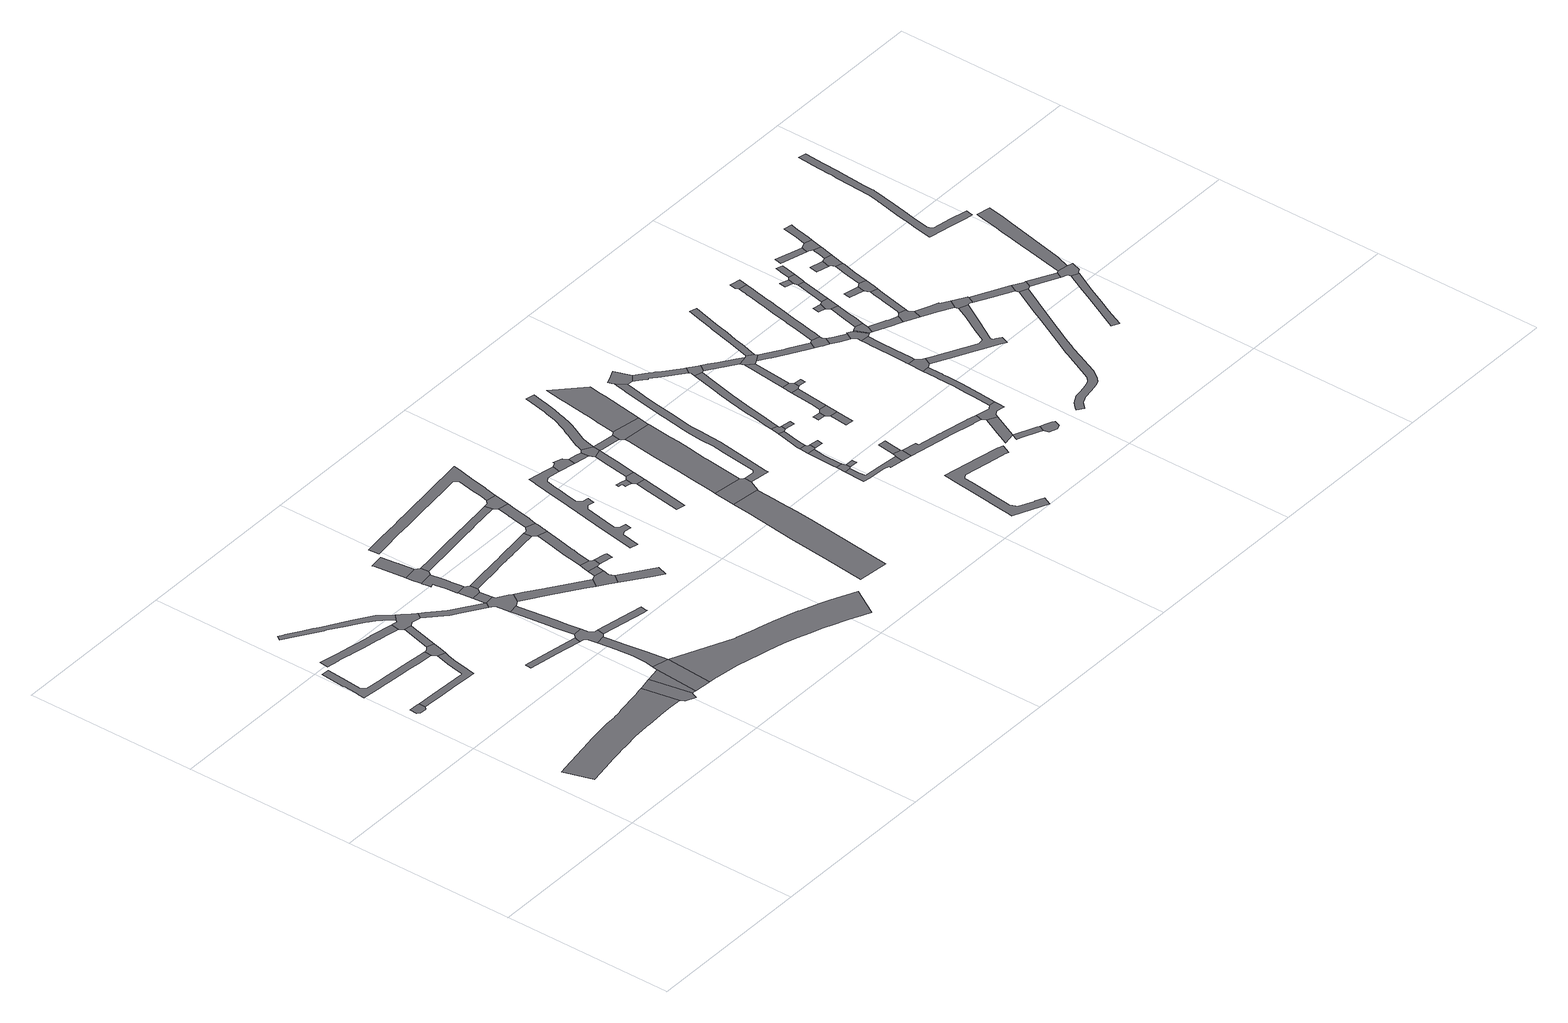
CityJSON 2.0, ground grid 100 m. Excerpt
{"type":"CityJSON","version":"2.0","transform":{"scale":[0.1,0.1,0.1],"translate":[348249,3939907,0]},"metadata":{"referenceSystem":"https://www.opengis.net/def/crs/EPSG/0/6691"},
"CityObjects":{
"road1":{"type":"Road","geometry":[{"type":"MultiSurface","lod":"1","boundaries":[[[0,1,2,3,4,5,6]]]}]},
"road2":{"type":"Road","attributes":{"RoadStructureAttribute.sectionType":"1"},"geometry":[{"type":"MultiSurface","lod":"1","boundaries":[[[7,8,9,10,11,12,13,14,15,16,17,18,19,20,21,22,23,24,25,26,27,28,29,30,31,32,33,34,35,36,37,38]]]}]},
"road3":{"type":"Road","attributes":{"RoadStructureAttribute.sectionType":"1"},"geometry":[{"type":"MultiSurface","lod":"1","boundaries":[[[39,40,41,42,43,44,45,4,3,46,47,48,49,50,51,52,53,54,55,56,57,58]]]}]},
"road4":{"type":"Road","attributes":{"RoadStructureAttribute.sectionType":"1"},"geometry":[{"type":"MultiSurface","lod":"1","boundaries":[[[59,60,61,62,63,64,65,66,67,68,69,70,71,72,73,74,75,76,77,78,79,80,81,82,83,84,85,86,87,88,89]]]}]},
"road5":{"type":"Road","attributes":{"RoadStructureAttribute.sectionType":"1"},"geometry":[{"type":"MultiSurface","lod":"1","boundaries":[[[90,91,92,93,94,95,96,97,98,99,100,101,102,103,104,105,106,107,108,109,110,111,112,113,114,115,116]]]}]},
"road6":{"type":"Road","geometry":[{"type":"MultiSurface","lod":"1","boundaries":[[[58,57,117,118,119,120,121,122,74,73]]]}]},
"road7":{"type":"Road","attributes":{"RoadStructureAttribute.sectionType":"1"},"geometry":[{"type":"MultiSurface","lod":"1","boundaries":[[[123,124,125,126,127,128,129,130,131,132,133,134,135,136,137,138,139,140,141,142,143,144,145,146,147,148,149]]]}]},
"road8":{"type":"Road","attributes":{"RoadStructureAttribute.sectionType":"1"},"geometry":[{"type":"MultiSurface","lod":"1","boundaries":[[[150,151,152,120,119]]]}]},
"road9":{"type":"Road","attributes":{"RoadStructureAttribute.sectionType":"1"},"geometry":[{"type":"MultiSurface","lod":"1","boundaries":[[[153,154,7,38,155,156,157,158,159]]]}]},
"road10":{"type":"Road","geometry":[{"type":"MultiSurface","lod":"1","boundaries":[[[158,160,161,162,159]]]}]},
"road11":{"type":"Road","geometry":[{"type":"MultiSurface","lod":"1","boundaries":[[[163,164,165,166,149,148,167,168,116,115,151,150,169,170,171,172]]]}]},
"road12":{"type":"Road","attributes":{"RoadStructureAttribute.sectionType":"1"},"geometry":[{"type":"MultiSurface","lod":"1","boundaries":[[[173,174,175,176,177,178,179,180,181,182,183,184]]]}]},
"road13":{"type":"Road","geometry":[{"type":"MultiSurface","lod":"1","boundaries":[[[185,186,187,161,160,188]]]}]},
"road14":{"type":"Road","attributes":{"RoadStructureAttribute.sectionType":"1"},"geometry":[{"type":"MultiSurface","lod":"1","boundaries":[[[189,190,191,192,172,171,193,194,195,196,197,198]]]}]},
"road15":{"type":"Road","attributes":{"RoadStructureAttribute.sectionType":"1"},"geometry":[{"type":"MultiSurface","lod":"1","boundaries":[[[199,200,201,202,203,204,205,206,186,185,207,208,209,210]]]}]},
"road16":{"type":"Road","geometry":[{"type":"MultiSurface","lod":"1","boundaries":[[[211,212,213,214,215,216,217,184,183,218,219,220,199,210]]]}]},
"road17":{"type":"Road","attributes":{"RoadStructureAttribute.sectionType":"1"},"geometry":[{"type":"MultiSurface","lod":"1","boundaries":[[[221,222,223,224,225,216,215,226,227,228,229,230]]]}]},
"road18":{"type":"Road","attributes":{"RoadStructureAttribute.sectionType":"1"},"geometry":[{"type":"MultiSurface","lod":"1","boundaries":[[[231,232,233,234,198]]]}]},
"road19":{"type":"Road","geometry":[{"type":"MultiSurface","lod":"1","boundaries":[[[235,236,237,238,231,198,197,239,240,221,230]]]}]},
"road20":{"type":"Road","geometry":[{"type":"MultiSurface","lod":"1","boundaries":[[[241,233,232,242,243,244]]]}]},
"road21":{"type":"Road","attributes":{"RoadStructureAttribute.sectionType":"1"},"geometry":[{"type":"MultiSurface","lod":"1","boundaries":[[[245,246,247,248,249,250,251,252,253,254,241,244,255,256,257,258,259,260]]]}]},
"road22":{"type":"Road","geometry":[{"type":"MultiSurface","lod":"1","boundaries":[[[261,262,263,264,245,260,265]]]}]},
"road23":{"type":"Road","attributes":{"RoadStructureAttribute.sectionType":"1"},"geometry":[{"type":"MultiSurface","lod":"1","boundaries":[[[266,267,268,269,270,271,272,263,262]]]}]},
"road24":{"type":"Road","attributes":{"RoadStructureAttribute.sectionType":"1"},"geometry":[{"type":"MultiSurface","lod":"1","boundaries":[[[211,273,274,275,276,277,278,212]]]}]},
"road25":{"type":"Road","attributes":{"RoadStructureAttribute.sectionType":"1"},"geometry":[{"type":"MultiSurface","lod":"1","boundaries":[[[279,280,281,282,283,284,285,286,287,288,289,290,236,235]]]}]},
"road26":{"type":"Road","attributes":{"RoadStructureAttribute.sectionType":"1"},"geometry":[{"type":"MultiSurface","lod":"1","boundaries":[[[291,292,293,294,295,296,297,298,299,300,301,302,303,304,305,306,307,308,309,310,311,312,313,314,315,316,317,318,319,320,185,188]]]}]},
"road27":{"type":"Road","attributes":{"RoadStructureAttribute.sectionType":"1"},"geometry":[{"type":"MultiSurface","lod":"1","boundaries":[[[321,322,323,324,325,326,327,328,329,330,331,332,333,334,335,336,337,338,339,340,341,342,343,344,243,242]]]}]},
"road28":{"type":"Road","geometry":[{"type":"MultiSurface","lod":"1","boundaries":[[[285,284,345,346,347,348,349,350]]]}]},
"road29":{"type":"Road","attributes":{"RoadStructureAttribute.sectionType":"1"},"geometry":[{"type":"MultiSurface","lod":"1","boundaries":[[[351,352,353,354,355,356,357,358,359,360,361,362,363,364,365,366,367,368,369,370,371,372,373,374,375,376,377,378,379,380,261,265]]]}]},
"road30":{"type":"Road","attributes":{"RoadStructureAttribute.sectionType":"1"},"geometry":[{"type":"MultiSurface","lod":"1","boundaries":[[[349,381,382,383,350]]]}]},
"road31":{"type":"Road","geometry":[{"type":"MultiSurface","lod":"1","boundaries":[[[384,385,383,382,386,387,388,389]]]}]},
"road32":{"type":"Road","attributes":{"RoadStructureAttribute.sectionType":"1"},"geometry":[{"type":"MultiSurface","lod":"1","boundaries":[[[390,391,392,393,347,346]]]}]},
"road33":{"type":"Road","geometry":[{"type":"MultiSurface","lod":"1","boundaries":[[[386,394,395,396,397,398,399,400,387]]]}]},
"road34":{"type":"Road","attributes":{"RoadStructureAttribute.sectionType":"1"},"geometry":[{"type":"MultiSurface","lod":"1","boundaries":[[[401,402,403,404,405,406,407,408,409,410,411,412,384,389]]]}]},
"road35":{"type":"Road","attributes":{"RoadStructureAttribute.sectionType":"1"},"geometry":[{"type":"MultiSurface","lod":"1","boundaries":[[[413,414,415,416,417,418,419,420,421,422,423,424,425,426,427,428,429,430,431,432,433,434,435,436,437,438,439,440,441,442,443,444,445,446,447,448,449,450,451,452,453,454,455,456,457,458,459,460,461,462,463,464,465]]]}]},
"road36":{"type":"Road","geometry":[{"type":"MultiSurface","lod":"1","boundaries":[[[466,333,332,407,406,467,468,469,470,471]]]}]},
"road37":{"type":"Road","attributes":{"RoadStructureAttribute.sectionType":"1"},"geometry":[{"type":"MultiSurface","lod":"1","boundaries":[[[470,472,473,474,475,476,477,478,479,480,481,471]]]}]},
"road38":{"type":"Road","geometry":[{"type":"MultiSurface","lod":"1","boundaries":[[[476,482,436,435,483,366,365,477]]]}]},
"road39":{"type":"Road","geometry":[{"type":"MultiSurface","lod":"1","boundaries":[[[484,485,486,487,488,489,490,491,492,493,494,495,496,497,498,499,500,501,502,503,504,505,506,507,508,509,510,511,512,513,514,515]]]}]},
"road40":{"type":"Road","attributes":{"RoadStructureAttribute.sectionType":"1"},"geometry":[{"type":"MultiSurface","lod":"1","boundaries":[[[516,517,518,519,520,521,522,523,524,525,526,527,528]]]}]},
"road41":{"type":"Road","attributes":{"RoadStructureAttribute.sectionType":"1"},"geometry":[{"type":"MultiSurface","lod":"1","boundaries":[[[529,530,531,532,533,534,535,536]]]}]},
"road42":{"type":"Road","attributes":{"RoadStructureAttribute.sectionType":"1"},"geometry":[{"type":"MultiSurface","lod":"1","boundaries":[[[537,538,539,540,541,542,543,544]]]}]},
"road43":{"type":"Road","geometry":[{"type":"MultiSurface","lod":"1","boundaries":[[[545,546,547,548,484,515,549]]]}]},
"road44":{"type":"Road","geometry":[{"type":"MultiSurface","lod":"1","boundaries":[[[550,551,537,544,529,536]]]}]},
"road45":{"type":"Road","attributes":{"RoadStructureAttribute.sectionType":"1"},"geometry":[{"type":"MultiSurface","lod":"1","boundaries":[[[552,553,554,555,545,549]]]}]},
"road46":{"type":"Road","attributes":{"RoadStructureAttribute.sectionType":"1"},"geometry":[{"type":"MultiSurface","lod":"1","boundaries":[[[556,551,550,557,558,559,560]]]}]},
"road47":{"type":"Road","geometry":[{"type":"MultiSurface","lod":"1","boundaries":[[[561,516,528,562,563,564,565]]]}]},
"road48":{"type":"Road","geometry":[{"type":"MultiSurface","lod":"1","boundaries":[[[554,553,560,559,566,567]]]}]},
"road49":{"type":"Road","attributes":{"RoadStructureAttribute.sectionType":"1"},"geometry":[{"type":"MultiSurface","lod":"1","boundaries":[[[559,568,569,570,571,572,573,566]]]}]},
"road50":{"type":"Road","attributes":{"RoadStructureAttribute.sectionType":"1"},"geometry":[{"type":"MultiSurface","lod":"1","boundaries":[[[574,575,576,577,578,579,580,561,565,581,582,583,584,585,586,587,588,589,590]]]}]},
"road51":{"type":"Road","attributes":{"RoadStructureAttribute.sectionType":"1"},"geometry":[{"type":"MultiSurface","lod":"1","boundaries":[[[566,591,592,593,594,595,596,597,598,599,600,601,602,603,604,605,606,607,608,609,610,611,612,613,614,615,616,617,567]]]}]},
"road52":{"type":"Road","geometry":[{"type":"MultiSurface","lod":"1","boundaries":[[[589,618,619,620,621,571,570,622,590]]]}]},
"road53":{"type":"Road","attributes":{"RoadStructureAttribute.sectionType":"1"},"geometry":[{"type":"MultiSurface","lod":"1","boundaries":[[[623,624,625,626,627,628,629,630,631,632,633,634,635,636,637,638,563,562,639,640,641,642,643,644,645,646,647,648,649,650,651,652,653,654,655]]]}]},
"road54":{"type":"Road","geometry":[{"type":"MultiSurface","lod":"1","boundaries":[[[656,657,658,659,660,661,662]]]}]},
"road55":{"type":"Road","attributes":{"RoadStructureAttribute.sectionType":"1"},"geometry":[{"type":"MultiSurface","lod":"1","boundaries":[[[663,664,665,666,667,668,669,670,671,672,673,674,675,676,677,620,619]]]}]},
"road56":{"type":"Road","attributes":{"RoadStructureAttribute.sectionType":"1"},"geometry":[{"type":"MultiSurface","lod":"1","boundaries":[[[678,679,680,681,682,683,684,656,662]]]}]},
"road57":{"type":"Road","attributes":{"RoadStructureAttribute.sectionType":"1"},"geometry":[{"type":"MultiSurface","lod":"1","boundaries":[[[685,686,661,660]]]}]},
"road58":{"type":"Road","attributes":{"RoadStructureAttribute.sectionType":"1"},"geometry":[{"type":"MultiSurface","lod":"1","boundaries":[[[687,688,689,659,658,690,691,692,693,694,695,696,697,698,699]]]}]},
"road59":{"type":"Road","geometry":[{"type":"MultiSurface","lod":"1","boundaries":[[[700,682,681,701,702,703,704]]]}]},
"road60":{"type":"Road","attributes":{"RoadStructureAttribute.sectionType":"1"},"geometry":[{"type":"MultiSurface","lod":"1","boundaries":[[[705,706,707,708,709,710,711,700,704]]]}]},
"road61":{"type":"Road","attributes":{"RoadStructureAttribute.sectionType":"1"},"geometry":[{"type":"MultiSurface","lod":"1","boundaries":[[[712,713,702,701]]]}]},
"road62":{"type":"Road","geometry":[{"type":"MultiSurface","lod":"1","boundaries":[[[714,715,716,708,707,717,718]]]}]},
"road63":{"type":"Road","attributes":{"RoadStructureAttribute.sectionType":"1"},"geometry":[{"type":"MultiSurface","lod":"1","boundaries":[[[719,720,721,722,723,724,725,726,727,728,729,730,731,732,733,734,735,736,737,738,739,740,741,742,743,744]]]}]},
"road64":{"type":"Road","geometry":[{"type":"MultiSurface","lod":"1","boundaries":[[[698,745,746,747,748,749,699]]]}]},
"road65":{"type":"Road","attributes":{"RoadStructureAttribute.sectionType":"1"},"geometry":[{"type":"MultiSurface","lod":"1","boundaries":[[[717,750,751,718]]]}]},
"road66":{"type":"Road","attributes":{"RoadStructureAttribute.sectionType":"1"},"geometry":[{"type":"MultiSurface","lod":"1","boundaries":[[[752,753,754,755,748,747]]]}]},
"road67":{"type":"Road","geometry":[{"type":"MultiSurface","lod":"1","boundaries":[[[756,757,655,654,758,759,760,761,762]]]}]},
"road68":{"type":"Road","attributes":{"RoadStructureAttribute.sectionType":"1"},"geometry":[{"type":"MultiSurface","lod":"1","boundaries":[[[715,763,764,765,766,767,768,769,770,771,772,773,774,775,776,777,716]]]}]},
"road69":{"type":"Road","attributes":{"RoadStructureAttribute.sectionType":"1"},"geometry":[{"type":"MultiSurface","lod":"1","boundaries":[[[778,779,780,781]]]}]},
"road70":{"type":"Road","attributes":{"RoadStructureAttribute.sectionType":"1"},"geometry":[{"type":"MultiSurface","lod":"1","boundaries":[[[782,783,784,785]]]}]},
"road71":{"type":"Road","attributes":{"RoadStructureAttribute.sectionType":"1"},"geometry":[{"type":"MultiSurface","lod":"1","boundaries":[[[786,787,788,789,790,760,759,791,792,793,794,795,796,797]]]}]},
"road72":{"type":"Road","geometry":[{"type":"MultiSurface","lod":"1","boundaries":[[[781,780,782,785,798,799]]]}]},
"road73":{"type":"Road","attributes":{"RoadStructureAttribute.sectionType":"1"},"geometry":[{"type":"MultiSurface","lod":"1","boundaries":[[[800,801,802,803,804,805,806,807,808,809,810,811,812,813,814,746,745]]]}]},
"road74":{"type":"Road","attributes":{"RoadStructureAttribute.sectionType":"1"},"geometry":[{"type":"MultiSurface","lod":"1","boundaries":[[[798,815,816,817,818,799]]]}]},
"road75":{"type":"Road","geometry":[{"type":"MultiSurface","lod":"1","boundaries":[[[796,819,770,769,820,821,822,797]]]}]},
"road76":{"type":"Road","geometry":[{"type":"MultiSurface","lod":"1","boundaries":[[[823,824,825,817,816,826]]]}]},
"road77":{"type":"Road","geometry":[{"type":"MultiSurface","lod":"1","boundaries":[[[827,828,823,826]]]}]},
"road78":{"type":"Road","geometry":[{"type":"MultiSurface","lod":"1","boundaries":[[[829,830,831,832,833]]]}]},
"road79":{"type":"Road","attributes":{"RoadStructureAttribute.sectionType":"1"},"geometry":[{"type":"MultiSurface","lod":"1","boundaries":[[[824,834,835,825]]]}]},
"road80":{"type":"Road","attributes":{"RoadStructureAttribute.sectionType":"1"},"geometry":[{"type":"MultiSurface","lod":"1","boundaries":[[[820,836,837,838,839,840,841,842,843,821]]]}]},
"road81":{"type":"Road","attributes":{"RoadStructureAttribute.sectionType":"1"},"geometry":[{"type":"MultiSurface","lod":"1","boundaries":[[[844,845,846,847,848,849,850,831]]]}]},
"road82":{"type":"Road","geometry":[{"type":"MultiSurface","lod":"1","boundaries":[[[835,834,851,852,853,854,855,839,838]]]}]},
"road83":{"type":"Road","geometry":[{"type":"MultiSurface","lod":"1","boundaries":[[[856,857,858,859,860,861,849,848]]]}]},
"road84":{"type":"Road","geometry":[{"type":"MultiSurface","lod":"1","boundaries":[[[832,862,863,864,865,866,867,868,805,804,833]]]}]},
"road85":{"type":"Road","attributes":{"RoadStructureAttribute.sectionType":"1"},"geometry":[{"type":"MultiSurface","lod":"1","boundaries":[[[869,870,871,872,853,852,873,874,875,876,877,878]]]}]},
"road86":{"type":"Road","attributes":{"RoadStructureAttribute.sectionType":"1"},"geometry":[{"type":"MultiSurface","lod":"1","boundaries":[[[879,880,881,882,883,884,855,854,885,886,887,888,889,890,891,892,893,894]]]}]},
"road87":{"type":"Road","attributes":{"RoadStructureAttribute.sectionType":"1"},"geometry":[{"type":"MultiSurface","lod":"1","boundaries":[[[895,896,897,898,899,900,901,867,866,902,903,904,905,906,907,908,909]]]}]},
"road88":{"type":"Road","geometry":[{"type":"MultiSurface","lod":"1","boundaries":[[[910,878,877,911,912,913,914,915,916]]]}]},
"road89":{"type":"Road","geometry":[{"type":"MultiSurface","lod":"1","boundaries":[[[917,918,919,920,909,908,921]]]}]},
"road90":{"type":"Road","attributes":{"RoadStructureAttribute.sectionType":"1"},"geometry":[{"type":"MultiSurface","lod":"1","boundaries":[[[922,923,924,925,926,927,914,913]]]}]},
"road91":{"type":"Road","attributes":{"RoadStructureAttribute.sectionType":"1"},"geometry":[{"type":"MultiSurface","lod":"1","boundaries":[[[928,929,930,931,932,933,934,920,919,935,936,937,938,939]]]}]},
"road92":{"type":"Road","geometry":[{"type":"MultiSurface","lod":"1","boundaries":[[[940,941,942,924,923,943,944,939,938,945]]]}]},
"road93":{"type":"Road","attributes":{"RoadStructureAttribute.sectionType":"1"},"geometry":[{"type":"MultiSurface","lod":"1","boundaries":[[[945,946,947,940]]]}]},
"road94":{"type":"Road","attributes":{"RoadStructureAttribute.sectionType":"1"},"geometry":[{"type":"MultiSurface","lod":"1","boundaries":[[[948,949,950,951,952,953,954,955,956,957,958,959,960,961,962,963,964,965,966,967,968,969,970,971,972,973,974,975,976,977,978,979,980,981,982,983,984,985,910,916]]]}]},
"road95":{"type":"Road","geometry":[{"type":"MultiSurface","lod":"1","boundaries":[[[947,946,986,987,988,989]]]}]},
"road96":{"type":"Road","attributes":{"RoadStructureAttribute.sectionType":"1"},"geometry":[{"type":"MultiSurface","lod":"1","boundaries":[[[988,990,991,992,993,994,989]]]}]},
"road97":{"type":"Road","attributes":{"RoadStructureAttribute.sectionType":"1"},"geometry":[{"type":"MultiSurface","lod":"1","boundaries":[[[995,996,997,998,987,986,999,1000,1001,1002]]]}]},
"road98":{"type":"Road","attributes":{"RoadStructureAttribute.sectionType":"1"},"geometry":[{"type":"MultiSurface","lod":"1","boundaries":[[[1003,1004,1005,1006]]]}]},
"road99":{"type":"Road","geometry":[{"type":"MultiSurface","lod":"1","boundaries":[[[1007,1008,1009,1010,1011,1012,1013,917,921,1014,1015,1016,1017,1018,1019,1020,1021,1022,1023,1024,1025]]]}]},
"road100":{"type":"Road","geometry":[{"type":"MultiSurface","lod":"1","boundaries":[[[1026,1027,967,966,1028,1029]]]}]},
"road101":{"type":"Road","geometry":[{"type":"MultiSurface","lod":"1","boundaries":[[[1005,993,992,1030,1031,1006]]]}]},
"road102":{"type":"Road","geometry":[{"type":"MultiSurface","lod":"1","boundaries":[[[1032,1033,1034,1002,1001,1035,1036]]]}]},
"road103":{"type":"Road","attributes":{"RoadStructureAttribute.sectionType":"1"},"geometry":[{"type":"MultiSurface","lod":"1","boundaries":[[[1037,1038,1039,1040,1041,1042,1043,1044,1045,1046,1047,1048,1049,1050,1051,1052,1053,1054,1055,1056,1057,1058,1059,1060,1061,1062,1063,1064,1065,1066,1067,1068,1069,1070,1071,1072,1073,1074,1075,1076,1077,1078,1079,1080]]]}]},
"road104":{"type":"Road","attributes":{"RoadStructureAttribute.sectionType":"1"},"geometry":[{"type":"MultiSurface","lod":"1","boundaries":[[[1081,1031,1030,1082,1083,1084]]]}]},
"road105":{"type":"Road","attributes":{"RoadStructureAttribute.sectionType":"1"},"geometry":[{"type":"MultiSurface","lod":"1","boundaries":[[[1085,1086,1087,1088,1089,1090]]]}]},
"road106":{"type":"Road","geometry":[{"type":"MultiSurface","lod":"1","boundaries":[[[1083,1091,1092,1093,1085,1090,1084]]]}]},
"road107":{"type":"Road","attributes":{"RoadStructureAttribute.sectionType":"1"},"geometry":[{"type":"MultiSurface","lod":"1","boundaries":[[[1033,1094,1095,1096,1097,1098,1099,1100,1101,1102,1034]]]}]},
"road108":{"type":"Road","attributes":{"RoadStructureAttribute.sectionType":"1"},"geometry":[{"type":"MultiSurface","lod":"1","boundaries":[[[1103,1104,1105,1106,1107,1108]]]}]},
"road109":{"type":"Road","attributes":{"RoadStructureAttribute.sectionType":"1"},"geometry":[{"type":"MultiSurface","lod":"1","boundaries":[[[1035,1109,1110,1111,1112,1113,1114,1115,1036]]]}]},
"road110":{"type":"Road","attributes":{"RoadStructureAttribute.sectionType":"1"},"geometry":[{"type":"MultiSurface","lod":"1","boundaries":[[[1116,1117,1118,1119,1093,1092]]]}]},
"road111":{"type":"Road","geometry":[{"type":"MultiSurface","lod":"1","boundaries":[[[1107,1096,1095,1120,1121,1122,1108]]]}]},
"road112":{"type":"Road","geometry":[{"type":"MultiSurface","lod":"1","boundaries":[[[1024,1123,1124,1125,1126,1127,1128,1112,1111,1025]]]}]},
"road113":{"type":"Road","attributes":{"RoadStructureAttribute.sectionType":"1"},"geometry":[{"type":"MultiSurface","lod":"1","boundaries":[[[1129,1130,1131,1132]]]}]},
"road114":{"type":"Road","attributes":{"RoadStructureAttribute.sectionType":"1"},"geometry":[{"type":"MultiSurface","lod":"1","boundaries":[[[1133,1134,1135,1136,1122,1121,1137,1138,1139]]]}]},
"road115":{"type":"Road","attributes":{"RoadStructureAttribute.sectionType":"1"},"geometry":[{"type":"MultiSurface","lod":"1","boundaries":[[[1140,1141,1142,1143,1144]]]}]},
"road116":{"type":"Road","geometry":[{"type":"MultiSurface","lod":"1","boundaries":[[[1145,1146,1133,1139,1147,1148,1149,1129,1132]]]}]},
"road117":{"type":"Road","attributes":{"RoadStructureAttribute.sectionType":"1"},"geometry":[{"type":"MultiSurface","lod":"1","boundaries":[[[1125,1150,1151,1152,1126]]]}]},
"road118":{"type":"Road","attributes":{"RoadStructureAttribute.sectionType":"1"},"geometry":[{"type":"MultiSurface","lod":"1","boundaries":[[[1153,1154,1155,1149,1148,1156,1157,1158]]]}]},
"road119":{"type":"Road","geometry":[{"type":"MultiSurface","lod":"1","boundaries":[[[1159,1160,1161,1144,1143,1162,1153,1158]]]}]},
"road120":{"type":"Road","geometry":[{"type":"MultiSurface","lod":"1","boundaries":[[[1163,1164,1152,1151,1060,1059,1165]]]}]},
"road121":{"type":"Road","attributes":{"RoadStructureAttribute.sectionType":"1"},"geometry":[{"type":"MultiSurface","lod":"1","boundaries":[[[1166,1167,1168,1169,1170,1161,1160,1171,1172,1173,1174,1175]]]}]},
"road122":{"type":"Road","attributes":{"RoadStructureAttribute.sectionType":"1"},"geometry":[{"type":"MultiSurface","lod":"1","boundaries":[[[1176,1177,1178,1179,1180,1181,1182,1183,1184,1185,1186]]]}]},
"road123":{"type":"Road","attributes":{"RoadStructureAttribute.sectionType":"1"},"geometry":[{"type":"MultiSurface","lod":"1","boundaries":[[[1187,1163,1165,1188,1189,1190]]]}]},
"road124":{"type":"Road","geometry":[{"type":"MultiSurface","lod":"1","boundaries":[[[1191,1192,1193,1194,1195,1187,1190,1196,1176,1186]]]}]},
"road125":{"type":"Road","attributes":{"RoadStructureAttribute.sectionType":"1"},"geometry":[{"type":"MultiSurface","lod":"1","boundaries":[[[1194,1197,1198,1199,1200,1201,1202,1203,1204,1205,1206,1207,1208,1209,1195]]]}]},
"road126":{"type":"Road","attributes":{"RoadStructureAttribute.sectionType":"1"},"geometry":[{"type":"MultiSurface","lod":"1","boundaries":[[[1210,1211,1212,1213,1214,1215,1216,1217,1218,1219,1220,1221,1222,1223,1224,1225,1226,1227,1228,1229,1230,1231,1232,1233,1234,1235,1236,1237,1238,1239,1240,1241,1242,1243,1244,1245,1246,1247,1248,1249,1250,1251,1252,1253,1254,1255,1256,1257,1258,1259,1260,1261,1262,1263,1264]]]}]}
},
"vertices":[
[60,1403,0],[74,1389,0],[113,1389,0],[127,1402,0],[129,1442,0],[115,1443,0],[62,1446,0],
[906,653,0],[888,650,0],[849,643,0],[816,637,0],[736,624,0],[701,619,0],[699,618,0],[677,614,0],[645,610,0],[633,609,0],[576,606,0],[561,605,0],[422,586,0],[394,582,0],[335,573,0],[154,543,0],[118,536,0],[169,369,0],[325,394,0],[362,401,0],[413,408,0],[446,413,0],[487,418,0],[578,431,0],[641,434,0],[666,435,0],[697,436,0],[699,436,0],[819,441,0],[878,444,0],[932,441,0],[945,441,0],
[477,1534,0],[462,1460,0],[457,1431,0],[450,1425,0],[342,1432,0],[320,1433,0],[194,1439,0],[191,1399,0],[222,1397,0],[261,1395,0],[323,1392,0],[340,1391,0],[450,1384,0],[494,1384,0],[503,1428,0],[504,1434,0],[522,1531,0],[535,1576,0],[542,1599,0],[498,1614,0],
[18,1905,0],[12,1828,0],[12,1823,0],[6,1742,0],[4,1724,0],[1,1686,0],[21,1684,0],[96,1678,0],[159,1672,0],[176,1671,0],[254,1663,0],[306,1658,0],[327,1656,0],[405,1649,0],[483,1642,0],[487,1686,0],[447,1690,0],[370,1697,0],[303,1703,0],[299,1704,0],[224,1710,0],[194,1713,0],[151,1717,0],[70,1725,0],[55,1743,0],[50,1750,0],[55,1821,0],[60,1875,0],[63,1907,0],[68,1967,0],[24,1970,0],
[435,1977,0],[422,1979,0],[421,1979,0],[335,1994,0],[291,2002,0],[249,2010,0],[243,2011,0],[206,2018,0],[165,2025,0],[96,2038,0],[92,1988,0],[164,1976,0],[173,1975,0],[210,1967,0],[244,1960,0],[254,1959,0],[293,1952,0],[326,1945,0],[384,1934,0],[398,1932,0],[401,1931,0],[422,1929,0],[430,1927,0],[476,1918,0],[535,1907,0],[551,1903,0],[561,1953,0],
[555,1641,0],[559,1658,0],[567,1690,0],[523,1701,0],[507,1691,0],[497,1685,0],
[586,2045,0],[574,2063,0],[531,2093,0],[522,2099,0],[521,2099,0],[464,2135,0],[366,2196,0],[326,2222,0],[300,2239,0],[298,2241,0],[249,2270,0],[172,2318,0],[167,2321,0],[139,2339,0],[120,2311,0],[142,2298,0],[183,2271,0],[316,2187,0],[329,2179,0],[412,2124,0],[463,2090,0],[496,2068,0],[513,2055,0],[539,2035,0],[563,2012,0],[607,1962,0],[637,1990,0],
[615,1871,0],[570,1879,0],[548,1797,0],
[952,662,0],[945,661,0],[961,416,0],[1016,391,0],[1026,414,0],[1034,429,0],[990,669,0],
[1057,427,0],[1078,685,0],[1037,678,0],
[715,1913,0],[674,1952,0],[669,1957,0],[658,1967,0],[598,1946,0],[580,1950,0],[637,1887,0],[690,1877,0],[693,1876,0],[717,1910,0],
[874,1198,0],[834,1204,0],[710,1226,0],[709,1220,0],[706,1207,0],[703,1189,0],[706,1189,0],[708,1188,0],[850,1163,0],[875,1159,0],[1025,1133,0],[1038,1169,0],
[1181,698,0],[1084,717,0],[1083,707,0],[1159,419,0],
[850,1791,0],[826,1807,0],[746,1882,0],[744,1884,0],[714,1857,0],[716,1855,0],[801,1776,0],[851,1742,0],[970,1662,0],[992,1696,0],
[1073,1056,0],[1080,998,0],[1087,952,0],[1087,950,0],[1094,850,0],[1095,807,0],[1093,774,0],[1088,735,0],[1162,825,0],[1142,958,0],[1142,964,0],[1128,1063,0],
[1149,1081,0],[1156,1122,0],[1136,1125,0],[1117,1146,0],[1111,1194,0],[1057,1187,0],[1043,1174,0],[1049,1128,0],[1050,1128,0],[1065,1116,0],
[1009,1555,0],[1013,1530,0],[1013,1527,0],[1037,1335,0],[1041,1307,0],[1102,1261,0],[1099,1283,0],[1093,1337,0],[1066,1550,0],[1065,1562,0],
[1052,1703,0],[1043,1776,0],[983,1769,0],[990,1710,0],
[1099,1584,0],[1133,1635,0],[1114,1648,0],[1054,1688,0],[999,1643,0],[999,1639,0],
[972,1856,0],[1060,1802,0],[1055,1845,0],[1032,1864,0],
[923,2048,0],[923,2045,0],[928,2006,0],[929,1998,0],[930,1992,0],[949,2002,0],[951,2003,0],[955,1983,0],[963,1928,0],[971,1860,0],[1029,1884,0],[1021,1945,0],[1021,1947,0],[1017,1980,0],[1014,2004,0],[1007,2058,0],
[1019,2127,0],[995,2146,0],[912,2136,0],[916,2101,0],[1024,2082,0],
[985,2228,0],[983,2243,0],[980,2262,0],[970,2342,0],[888,2331,0],[890,2318,0],[897,2263,0],
[1415,1032,0],[1435,1028,0],[1436,1037,0],[1440,1070,0],[1378,1081,0],[1211,1112,0],
[1111,1575,0],[1116,1572,0],[1123,1567,0],[1238,1488,0],[1386,1388,0],[1439,1351,0],[1474,1401,0],[1291,1526,0],[1278,1535,0],[1270,1541,0],[1182,1601,0],[1141,1630,0],
[1215,415,0],[1218,414,0],[1229,413,0],[1350,395,0],[1418,380,0],[1495,364,0],[1546,353,0],[1584,343,0],[1636,328,0],[1712,303,0],[1789,276,0],[1845,255,0],[1859,250,0],[1908,231,0],[1984,198,0],[2018,183,0],[2060,164,0],[2109,142,0],[2206,303,0],[2063,367,0],[2010,390,0],[1935,419,0],[1897,433,0],[1894,435,0],[1831,455,0],[1747,481,0],[1660,506,0],[1644,510,0],[1530,542,0],[1529,542,0],
[1121,1808,0],[1141,1811,0],[1206,1817,0],[1298,1829,0],[1335,1834,0],[1337,1834,0],[1388,1839,0],[1391,1840,0],[1456,1847,0],[1466,1848,0],[1488,1850,0],[1568,1859,0],[1562,1904,0],[1480,1894,0],[1465,1893,0],[1456,1892,0],[1387,1884,0],[1384,1884,0],[1335,1878,0],[1334,1877,0],[1268,1871,0],[1149,1857,0],[1142,1856,0],[1083,1849,0],
[1491,1315,0],[1530,1287,0],[1566,1336,0],[1553,1365,0],[1561,1400,0],[1502,1412,0],
[1095,2089,0],[1185,2100,0],[1187,2100,0],[1268,2110,0],[1298,2114,0],[1330,2118,0],[1340,2119,0],[1357,2121,0],[1360,2122,0],[1440,2131,0],[1461,2133,0],[1472,2135,0],[1531,2141,0],[1538,2142,0],[1627,2152,0],[1621,2197,0],[1563,2189,0],[1471,2179,0],[1460,2178,0],[1450,2177,0],[1347,2165,0],[1339,2164,0],[1335,2164,0],[1322,2162,0],[1288,2159,0],[1226,2152,0],[1224,2152,0],[1130,2141,0],[1111,2138,0],[1102,2137,0],
[1566,1429,0],[1570,1448,0],[1511,1460,0],
[1524,1520,0],[1516,1481,0],[1595,1453,0],[1603,1494,0],[1591,1497,0],[1582,1508,0],
[1678,1179,0],[1732,1142,0],[1751,1203,0],[1639,1284,0],
[1667,1439,0],[1676,1437,0],[1678,1451,0],[1682,1474,0],[1682,1478,0],[1677,1479,0],[1671,1481,0],
[1587,1531,0],[1600,1597,0],[1607,1626,0],[1608,1634,0],[1629,1735,0],[1648,1824,0],[1588,1837,0],[1581,1804,0],[1565,1725,0],[1547,1638,0],[1540,1599,0],[1533,1564,0],
[1059,2374,0],[1064,2375,0],[1067,2375,0],[1148,2385,0],[1235,2395,0],[1238,2396,0],[1249,2396,0],[1329,2406,0],[1330,2406,0],[1419,2416,0],[1420,2416,0],[1461,2421,0],[1473,2422,0],[1494,2424,0],[1507,2426,0],[1591,2435,0],[1596,2436,0],[1687,2446,0],[1707,2424,0],[1684,2311,0],[1678,2280,0],[1673,2254,0],[1666,2220,0],[1725,2211,0],[1734,2253,0],[1738,2269,0],[1740,2280,0],[1742,2288,0],[1763,2391,0],[1778,2464,0],[1781,2480,0],[1788,2518,0],[1727,2512,0],[1703,2509,0],[1630,2501,0],[1551,2491,0],[1537,2489,0],[1490,2484,0],[1477,2482,0],[1463,2481,0],[1460,2480,0],[1445,2479,0],[1349,2468,0],[1348,2468,0],[1250,2456,0],[1240,2455,0],[1154,2445,0],[1141,2444,0],[1129,2443,0],[1057,2435,0],[1001,2428,0],[981,2425,0],[989,2365,0],
[1584,1906,0],[1652,1844,0],[1652,1847,0],[1663,1893,0],[1664,1911,0],[1606,1927,0],
[1677,1956,0],[1679,1966,0],[1696,2064,0],[1698,2072,0],[1707,2117,0],[1647,2129,0],[1633,2059,0],[1631,2049,0],[1627,2026,0],[1625,2016,0],
[1718,2170,0],[1644,2199,0],
[2088,2131,0],[2044,2139,0],[1933,2160,0],[1924,2116,0],[1923,2110,0],[1899,1983,0],[1879,1873,0],[1841,1672,0],[1792,1413,0],[1840,1404,0],[1861,1512,0],[1882,1523,0],[1927,1515,0],[1934,1554,0],[1896,1561,0],[1880,1586,0],[1892,1647,0],[1899,1683,0],[1901,1693,0],[1910,1743,0],[1917,1781,0],[1942,1799,0],[1980,1792,0],[1988,1831,0],[1950,1838,0],[1932,1863,0],[1947,1940,0],[1955,1983,0],[1961,2018,0],[1972,2079,0],[2000,2097,0],[2076,2083,0],
[2395,1233,0],[2381,1120,0],[2346,833,0],[2318,582,0],[2292,355,0],[2469,334,0],[2516,722,0],[2533,880,0],[2540,950,0],[2547,1063,0],[2550,1105,0],[2559,1211,0],[2560,1213,0],
[2233,1716,0],[2225,1667,0],[2188,1430,0],[2238,1419,0],[2238,1421,0],[2239,1430,0],[2273,1635,0],[2285,1708,0],
[2226,1780,0],[2197,1786,0],[2162,1792,0],[2162,1775,0],[2184,1771,0],[2180,1747,0],[2192,1745,0],[2220,1740,0],
[2185,2109,0],[2168,2135,0],[2118,2154,0],[2116,2144,0],[2176,2064,0],
[2297,1786,0],[2247,1795,0],
[2231,2053,0],[2267,2047,0],[2266,2093,0],[2236,2099,0],
[2272,1949,0],[2318,1913,0],[2335,2018,0],[2337,2031,0],[2283,2015,0],
[2411,1362,0],[2594,1280,0],[2599,1324,0],[2597,1325,0],[2581,1341,0],
[2342,2076,0],[2285,2107,0],
[2351,2029,0],[2423,2020,0],[2469,2014,0],[2475,2059,0],[2424,2065,0],[2363,2073,0],
[2486,1963,0],[2476,1888,0],[2462,1781,0],[2443,1614,0],[2442,1605,0],[2432,1524,0],[2415,1395,0],[2607,1566,0],[2609,1586,0],[2624,1698,0],[2628,1726,0],[2634,1772,0],[2640,1824,0],[2643,1847,0],[2656,1968,0],[2656,1973,0],[2489,1990,0],
[2345,2090,0],[2347,2101,0],[2359,2151,0],[2364,2162,0],[2406,2245,0],[2418,2269,0],[2424,2287,0],[2444,2345,0],[2447,2354,0],[2462,2407,0],[2464,2415,0],[2478,2477,0],[2493,2541,0],[2501,2572,0],[2451,2585,0],[2420,2444,0],[2415,2426,0],[2398,2365,0],[2369,2291,0],[2364,2281,0],[2360,2274,0],[2345,2246,0],[2344,2244,0],[2319,2191,0],[2308,2170,0],[2299,2151,0],[2294,2135,0],
[2658,1982,0],[2669,2046,0],[2501,2075,0],[2493,2070,0],[2470,2014,0],
[2811,2283,0],[2803,2240,0],[2802,2237,0],[2754,1967,0],[2750,1942,0],[2729,1810,0],[2724,1781,0],[2722,1763,0],[2718,1716,0],[2716,1687,0],[2713,1613,0],[2709,1584,0],[2705,1551,0],[2677,1342,0],[2675,1329,0],[2658,1317,0],[2712,1265,0],[2714,1285,0],[2731,1402,0],[2761,1605,0],[2768,1707,0],[2770,1736,0],[2771,1760,0],[2773,1793,0],[2780,1840,0],[2793,1919,0],[2816,2064,0],[2829,2133,0],[2832,2149,0],[2850,2240,0],[2854,2261,0],[2854,2262,0],[2818,2316,0],
[2949,1020,0],[2949,1014,0],[2947,965,0],[2985,964,0],[2995,971,0],[2997,998,0],[2988,1018,0],
[2690,2171,0],[2700,2241,0],[2702,2253,0],[2707,2285,0],[2712,2324,0],[2722,2394,0],[2567,2545,0],[2560,2498,0],[2553,2446,0],[2547,2405,0],[2543,2377,0],[2528,2272,0],[2524,2243,0],[2517,2196,0],[2516,2190,0],
[2988,1047,0],[2990,1120,0],[2991,1143,0],[2998,1199,0],[2955,1202,0],[2954,1183,0],[2949,1035,0],
[3043,968,0],[3043,996,0],
[3087,858,0],[2987,865,0],[2983,906,0],[2947,964,0],[2942,857,0],[2942,856,0],[2942,843,0],[2985,838,0],[3084,828,0],[3117,820,0],[3117,811,0],[3193,797,0],[3202,845,0],
[2959,1258,0],[3011,1203,0],[3015,1240,0],[3005,1242,0],[2998,1256,0],
[3002,1281,0],[3006,1308,0],[3027,1410,0],[2991,1417,0],[2981,1365,0],[2967,1307,0],[2960,1278,0],
[3063,1199,0],[3069,1234,0],
[3039,1449,0],[3038,1461,0],[3001,1472,0],[3044,1417,0],[3049,1448,0],
[3386,51,0],[3336,74,0],[3334,75,0],[3249,115,0],[3245,126,0],[3233,156,0],[3236,184,0],[3259,369,0],[3266,422,0],[3271,466,0],[3274,468,0],[3294,481,0],[3431,456,0],[3536,437,0],[3551,434,0],[3574,424,0],[3598,480,0],[3571,493,0],[3446,516,0],[3227,557,0],[3217,478,0],[3203,365,0],[3176,144,0],[3173,122,0],[3169,91,0],[3362,1,0],
[3252,787,0],[3262,851,0],[3258,859,0],[3211,867,0],[3209,853,0],
[3107,1409,0],[3110,1438,0],
[3264,910,0],[3271,965,0],[3225,970,0],[3218,915,0],
[2805,2349,0],[2812,2329,0],[2882,2261,0],[2889,2261,0],[2928,2291,0],[2892,2386,0],[2853,2368,0],
[3055,1546,0],[3060,1572,0],[3068,1615,0],[3084,1694,0],[3104,1795,0],[3133,1919,0],[3160,2032,0],[3115,2042,0],[3113,2032,0],[3086,1918,0],[3067,1837,0],[3052,1770,0],[3032,1653,0],[3022,1594,0],[3009,1519,0],
[3211,1371,0],[3207,1336,0],[3251,1332,0],[3255,1367,0],
[3270,1308,0],[3258,1201,0],[3302,1196,0],[3315,1303,0],
[3134,2123,0],[3033,2205,0],[3020,2217,0],[3013,2222,0],[2994,2238,0],[2915,2239,0],[2948,2211,0],[2952,2207,0],[2956,2212,0],[2994,2180,0],[3116,2083,0],[3141,2118,0],
[3324,1380,0],[3279,1385,0],
[3489,745,0],[3504,742,0],[3653,712,0],[3660,711,0],[3707,702,0],[3717,743,0],[3662,755,0],[3658,756,0],[3515,784,0],[3497,788,0],[3489,789,0],[3346,815,0],[3350,836,0],[3338,838,0],[3275,850,0],
[3328,1421,0],[3346,1572,0],[3301,1577,0],[3286,1445,0],
[3121,2067,0],[3174,2035,0],[3202,2074,0],[3194,2080,0],
[3371,1616,0],[3353,1635,0],[3308,1640,0],[3368,1586,0],
[3414,1581,0],[3417,1611,0],
[3667,570,0],[3627,487,0],[3699,499,0],[3772,651,0],[3719,677,0],
[3380,1869,0],[3339,1905,0],
[3261,1975,0],[3264,1973,0],[3331,1928,0],[3390,1942,0],[3353,1969,0],[3276,2022,0],[3233,2053,0],[3214,2066,0],
[3685,461,0],[3711,450,0],[3799,412,0],[3816,405,0],[3823,402,0],[3839,439,0],[3828,444,0],
[3390,1874,0],[3403,1880,0],[3444,1904,0],[3439,1921,0],[3404,1945,0],
[3831,372,0],[3876,356,0],[3904,367,0],[3920,404,0],[3905,411,0],[3874,424,0],
[3783,672,0],[3809,686,0],[3858,676,0],[3861,719,0],[3862,738,0],[3823,741,0],[3799,723,0],
[3626,1794,0],[3577,1822,0],[3562,1830,0],[3540,1843,0],[3465,1839,0],[3468,1836,0],[3549,1788,0],[3627,1742,0],[3663,1720,0],[3687,1760,0],
[3521,2391,0],[3501,2314,0],[3479,2232,0],[3476,2221,0],[3474,2213,0],[3440,2084,0],[3466,2023,0],[3467,2028,0],[3476,2061,0],[3479,2072,0],[3497,2139,0],[3515,2210,0],[3521,2232,0],[3521,2233,0],[3531,2271,0],[3561,2380,0],
[3842,1092,0],[3842,1085,0],[3842,1083,0],[3841,979,0],[3839,958,0],[3834,895,0],[3831,851,0],[3871,848,0],[3879,956,0],[3882,1054,0],[3882,1078,0],[3883,1086,0],[3883,1109,0],[3885,1174,0],[3844,1175,0],
[3705,1767,0],[3700,1698,0],[3704,1696,0],[3735,1679,0],[3759,1723,0],[3750,1741,0],[3753,1756,0],
[3933,1233,0],[3912,1244,0],[3896,1268,0],[3847,1270,0],[3911,1189,0],
[3782,1652,0],[3835,1623,0],[3857,1663,0],[3808,1690,0],[3799,1697,0],[3775,1712,0],
[3854,1543,0],[3853,1500,0],[3852,1476,0],[3852,1446,0],[3850,1392,0],[3847,1288,0],[3847,1285,0],[3897,1298,0],[3899,1393,0],[3901,1499,0],[3903,1568,0],[3854,1569,0],
[3889,1651,0],[3878,1658,0],[3859,1669,0],[3846,1617,0],[3855,1600,0],[3925,1579,0],
[3931,1582,0],[3900,1656,0],
[3763,1798,0],[3764,1802,0],[3777,1865,0],[3784,1897,0],[3787,1915,0],[3801,1978,0],[3810,2024,0],[3819,2065,0],[3820,2073,0],[3831,2123,0],[3835,2142,0],[3842,2174,0],[3848,2203,0],[3853,2227,0],[3853,2228,0],[3856,2241,0],[3862,2272,0],[3866,2290,0],[3869,2305,0],[3820,2315,0],[3814,2284,0],[3811,2270,0],[3810,2266,0],[3807,2253,0],[3802,2228,0],[3787,2156,0],[3786,2151,0],[3780,2124,0],[3767,2061,0],[3761,2035,0],[3753,1996,0],[3752,1990,0],[3746,1962,0],[3746,1960,0],[3735,1911,0],[3728,1877,0],[3723,1850,0],[3714,1809,0],
[3945,1575,0],[3964,1618,0],[3972,1657,0],[3926,1667,0],
[3986,1722,0],[3993,1757,0],[4011,1841,0],[3969,1853,0],[3950,1772,0],
[4076,1572,0],[4062,1578,0],[4049,1583,0],[3978,1612,0],[4052,1528,0],[4082,1515,0],[4104,1505,0],[4125,1552,0],
[3920,1927,0],[3911,1886,0],[3952,1875,0],[3966,1917,0],
[4325,1282,0],[4270,1180,0],[4229,1102,0],[4198,1098,0],[4129,1134,0],[4120,1138,0],[3962,1218,0],[4008,1139,0],[4136,1073,0],[4173,1055,0],[4258,1011,0],[4289,995,0],[4308,1040,0],[4281,1056,0],[4267,1065,0],[4264,1082,0],[4340,1212,0],[4415,1340,0],[4365,1358,0],
[3819,2370,0],[3811,2333,0],[3880,2357,0],[3831,2367,0],
[4028,1919,0],[3988,1927,0],
[4191,1545,0],[4193,1556,0],[4151,1566,0],[4191,1466,0],[4208,1517,0],
[4103,365,0],[4115,378,0],[4129,389,0],[4144,397,0],[4169,408,0],[4229,420,0],[4279,428,0],[4282,428,0],[4294,434,0],[4300,437,0],[4309,441,0],[4329,460,0],[4346,481,0],[4367,514,0],[4408,605,0],[4408,607,0],[4422,637,0],[4453,709,0],[4456,713,0],[4490,782,0],[4534,868,0],[4580,955,0],[4704,1187,0],[4657,1206,0],[4620,1138,0],[4581,1062,0],[4536,975,0],[4452,810,0],[4411,731,0],[4400,710,0],[4394,696,0],[4303,502,0],[4279,481,0],[4276,478,0],[4243,466,0],[4188,457,0],[4150,450,0],[4111,431,0],[4104,426,0],[4100,424,0],[4085,411,0],[4068,393,0],[4058,379,0],[4095,354,0],
[4009,2022,0],[4050,2022,0],[4065,2096,0],[4027,2104,0],
[4029,2168,0],[3982,2182,0],[3979,2183,0],[3977,2169,0],[3972,2144,0],[4019,2131,0],
[4068,2110,0],[4083,2171,0],[4045,2180,0],
[4235,1740,0],[4243,1775,0],[4201,1784,0],[4201,1782,0],[4192,1745,0],[4186,1717,0],[4181,1696,0],[4155,1580,0],[4152,1569,0],
[4109,1880,0],[4103,1850,0],[4103,1849,0],[4101,1838,0],[4186,1817,0],[4196,1860,0],
[4242,1440,0],[4273,1424,0],[4359,1379,0],[4387,1427,0],[4337,1456,0],[4337,1462,0],[4295,1480,0],
[4095,2225,0],[4104,2263,0],[4066,2273,0],[4055,2225,0],
[4249,1797,0],[4264,1863,0],[4221,1873,0],
[4422,1340,0],[4435,1340,0],[4446,1334,0],[4466,1374,0],[4467,1381,0],[4448,1392,0],
[4254,2127,0],[4176,2147,0],[4166,2099,0],[4242,2080,0],
[4262,2052,0],[4243,1971,0],[4242,1968,0],[4241,1960,0],[4282,1948,0],[4301,2028,0],[4304,2041,0],
[4122,2323,0],[4114,2284,0],[4188,2264,0],[4269,2241,0],[4280,2279,0],
[4253,2077,0],[4257,2065,0],[4321,2108,0],[4325,2129,0],[4282,2138,0],
[4537,1286,0],[4651,1227,0],[4673,1269,0],
[4301,2222,0],[4298,2212,0],[4292,2187,0],[4332,2157,0],[4336,2178,0],[4345,2209,0],
[4348,2222,0],[4362,2283,0],[4317,2293,0],[4281,2238,0],
[4743,1233,0],[4734,1237,0],[4723,1192,0],
[4351,2447,0],[4345,2420,0],[4336,2376,0],[4335,2374,0],[4331,2354,0],[4367,2306,0],[4376,2345,0],[4387,2392,0],[4395,2428,0],[4397,2436,0],
[4920,1086,0],[4873,991,0],[4825,893,0],[4716,673,0],[4756,652,0],[4791,728,0],[4814,778,0],[4834,817,0],[4841,831,0],[4892,933,0],[4959,1066,0],
[4896,1155,0],[4749,1180,0],[4816,1148,0],[4879,1118,0],
[4963,1074,0],[4985,1085,0],[5005,1141,0],[4973,1153,0],[4911,1160,0],[4914,1102,0],
[5002,1233,0],[5084,1601,0],[5098,1663,0],[5115,1750,0],[5034,1766,0],[5022,1708,0],[5016,1679,0],[5010,1645,0],[5004,1620,0],[4997,1585,0],[4981,1503,0],[4963,1415,0],[4962,1409,0],
[4857,2683,0],[4857,2682,0],[4855,2665,0],[4847,2551,0],[4847,2549,0],[4846,2536,0],[4843,2498,0],[4838,2415,0],[4834,2366,0],[4829,2282,0],[4820,2235,0],[4818,2224,0],[4816,2216,0],[4815,2212,0],[4797,2124,0],[4796,2123,0],[4789,2083,0],[4777,2024,0],[4776,2022,0],[4757,1926,0],[4751,1893,0],[4740,1837,0],[4744,1836,0],[4758,1833,0],[4878,1809,0],[4881,1809,0],[4975,1790,0],[5016,1782,0],[5025,1826,0],[4922,1847,0],[4813,1868,0],[4801,1888,0],[4797,1893,0],[4815,1981,0],[4819,2004,0],[4833,2073,0],[4855,2182,0],[4857,2191,0],[4857,2193,0],[4862,2216,0],[4874,2276,0],[4875,2289,0],[4875,2290,0],[4876,2314,0],[4879,2352,0],[4882,2395,0],[4883,2414,0],[4889,2493,0],[4890,2503,0],[4892,2546,0],[4897,2616,0],[4898,2622,0],[4898,2630,0],[4906,2747,0],[4862,2756,0]
]}
